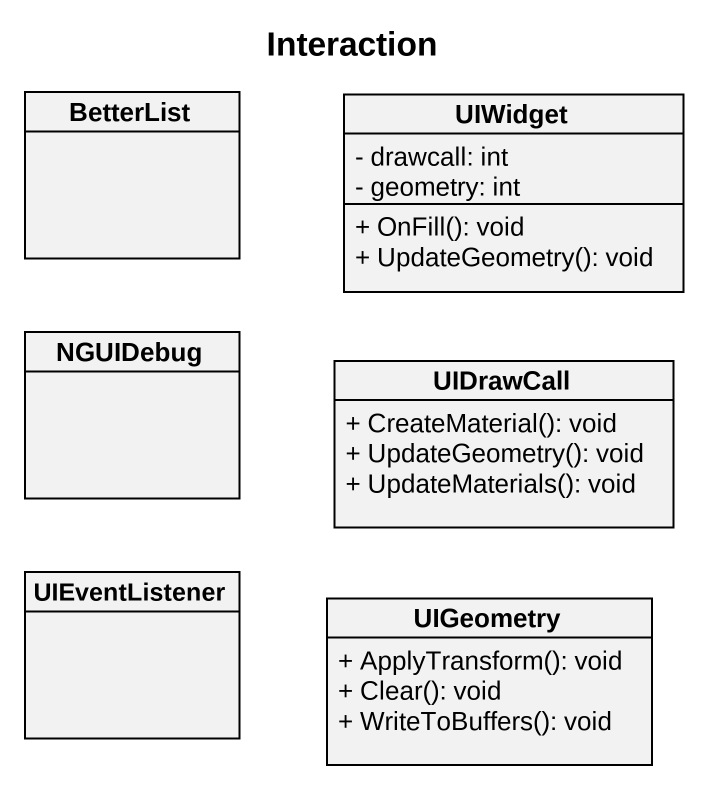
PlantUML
@startuml
title Interaction
hide circle
hide empty members
skinparam classAttributeIconSize 0
class BetterList
class UIWidget {
  - drawcall: int
  - geometry: int
  + OnFill(): void
  + UpdateGeometry(): void
}
class NGUIDebug
class UIDrawCall {
  + CreateMaterial(): void
  + UpdateGeometry(): void
  + UpdateMaterials(): void
}
class UIEventListener
class UIGeometry {
  + ApplyTransform(): void
  + Clear(): void
  + WriteToBuffers(): void
}
@enduml
